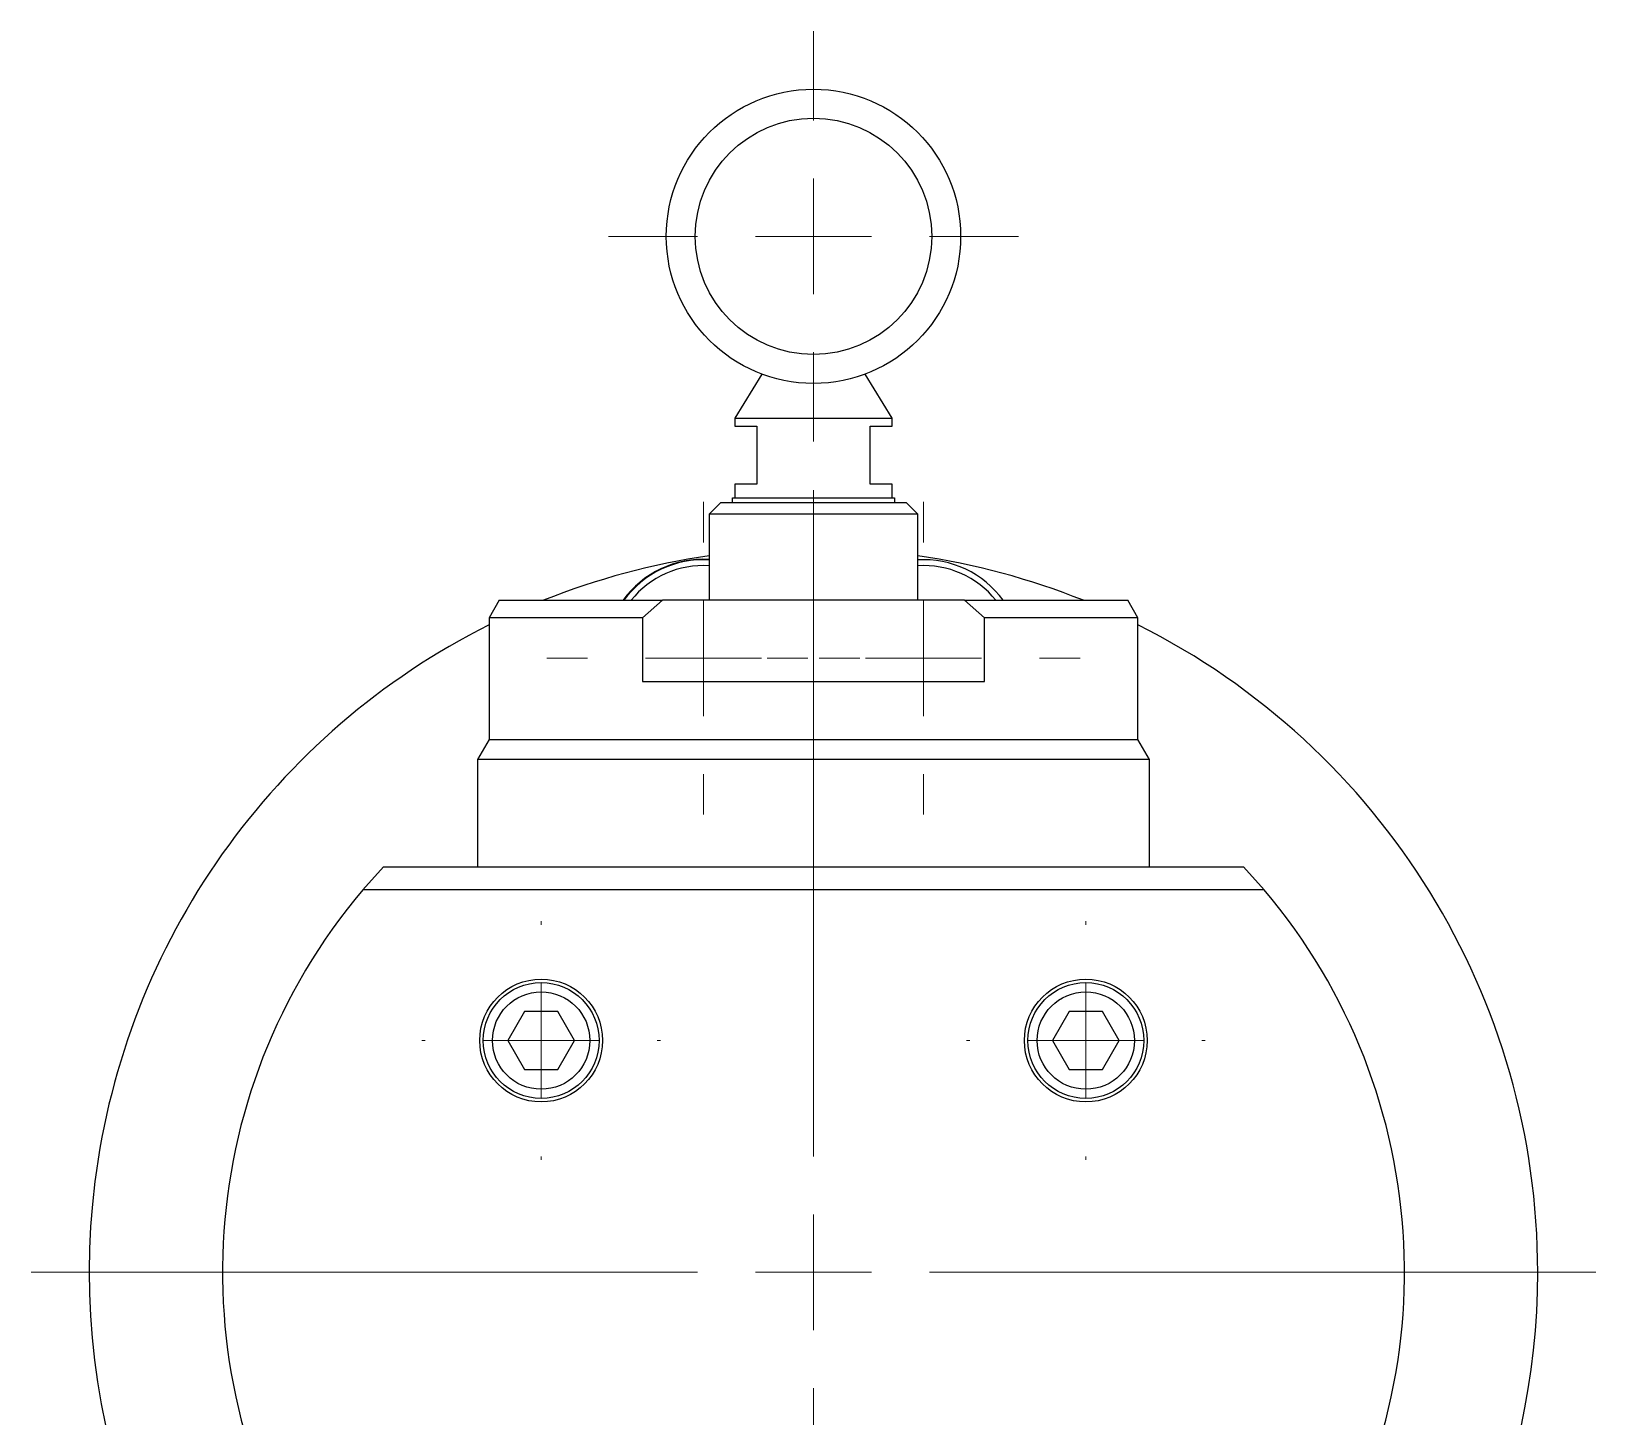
# Model space of a CAD drawing. Header units: millimetres. Extents: x 9.1 to 20.5, y 2.2 to 17.5.
# Drawn here: x 9.062 to 12.437, y 5.319 to 8.309 of the extents above; entities that cross this region are included whole.
import ezdxf

# ---------------------------------------------------------------- set-up
doc = ezdxf.new("R2010")
doc.units = ezdxf.units.MM

# ---------------------------------------------------------------- blocks, each defined once
blk = doc.blocks.new('SW_CENTERMARKSYMBOL_0')
at = {"color": 0, "linetype": 'Continuous', "lineweight": 18}
for p, q in [((0, 0.25), (0, 1.6875)), ((0, 0), (0, 0.125)), ((-0.25, 0), (-1.6875, 0)), ((0, 0), (-0.125, 0)), ((0, 0), (0, -0.125)), ((0, 0), (0.125, 0)), ((0.25, 0), (1.6875, 0)), ((0, -0.25), (0, -1.6875))]:
    blk.add_line(p, q, dxfattribs=at)
blk = doc.blocks.new('SW_CENTERMARKSYMBOL_1')
at = {"color": 0, "linetype": 'Continuous', "lineweight": 18}
for p, q in [((0, 0.25), (0, 0.3375)), ((0, 0), (0, 0.125)), ((-0.25, 0), (-0.3375, 0)), ((0, 0), (-0.125, 0)), ((0, 0), (0, -0.125)), ((0, 0), (0.125, 0)), ((0.25, 0), (0.3375, 0)), ((0, -0.25), (0, -0.3375))]:
    blk.add_line(p, q, dxfattribs=at)
blk = doc.blocks.new('SW_CENTERMARKSYMBOL_2')
at = {"color": 0, "linetype": 'Continuous', "lineweight": 18}
for p, q in [((0, 0.25), (0, 0.3375)), ((0, 0), (0, 0.125)), ((-0.25, 0), (-0.3375, 0)), ((0, 0), (-0.125, 0)), ((0, 0), (0, -0.125)), ((0, 0), (0.125, 0)), ((0.25, 0), (0.3375, 0)), ((0, -0.25), (0, -0.3375))]:
    blk.add_line(p, q, dxfattribs=at)
blk = doc.blocks.new('SW_CENTERMARKSYMBOL_3')
at = {"color": 0, "linetype": 'Continuous', "lineweight": 18}
for p, q in [((0, 0.25), (0, 0.2575)), ((0, 0), (0, 0.125)), ((-0.25, 0), (-0.2575, 0)), ((0, 0), (-0.125, 0)), ((0, 0), (0, -0.125)), ((0, 0), (0.125, 0)), ((0.25, 0), (0.2575, 0)), ((0, -0.25), (0, -0.2575))]:
    blk.add_line(p, q, dxfattribs=at)
blk = doc.blocks.new('SW_CENTERMARKSYMBOL_4')
at = {"color": 0, "linetype": 'Continuous', "lineweight": 18}
for p, q in [((0, 0.25), (0, 0.2575)), ((0, 0), (0, 0.125)), ((-0.25, 0), (-0.2575, 0)), ((0, 0), (-0.125, 0)), ((0, 0), (0, -0.125)), ((0, 0), (0.125, 0)), ((0.25, 0), (0.2575, 0)), ((0, -0.25), (0, -0.2575))]:
    blk.add_line(p, q, dxfattribs=at)
blk = doc.blocks.new('SW_CENTERMARKSYMBOL_6')
at = {"color": 0, "linetype": 'Continuous', "lineweight": 18}
for p, q in [((0, 0.25), (0, 0.4425)), ((0, 0), (0, 0.125)), ((-0.25, 0), (-0.4425, 0)), ((0, 0), (-0.125, 0)), ((0, 0), (0, -0.125)), ((0, 0), (0.125, 0)), ((0.25, 0), (0.4425, 0)), ((0, -0.25), (0, -0.4425))]:
    blk.add_line(p, q, dxfattribs=at)

msp = doc.modelspace()

# ---------------------------------------------------------------- linework, layer by layer
at = {"color": 7, "linetype": 'Continuous', "lineweight": 25}
for p, q in [((10.6384, 7.5689), (10.5799, 7.4735)), ((10.9199, 7.4735), (10.8615, 7.5689)), ((10.5799, 7.4735), (10.5799, 7.4567)), ((10.5799, 7.4735), (10.7499, 7.4735)), ((10.7499, 7.4735), (10.9199, 7.4735)), ((10.9199, 7.4567), (10.9199, 7.4735)), ((10.5799, 7.4567), (10.6274, 7.4567)), ((10.6274, 7.4567), (10.6274, 7.3317)), ((10.8724, 7.4567), (10.9199, 7.4567)), ((10.8724, 7.3317), (10.8724, 7.4567)), ((10.5799, 7.3317), (10.5799, 7.3017)), ((10.6274, 7.3317), (10.5799, 7.3317)), ((10.9199, 7.3317), (10.8724, 7.3317)), ((10.9199, 7.3017), (10.9199, 7.3317)), ((10.5499, 7.2917), (10.5249, 7.2667)), ((10.5499, 7.2917), (10.9499, 7.2917)), ((10.5749, 7.2917), (10.5749, 7.3017)), ((10.5749, 7.3017), (10.9249, 7.3017)), ((10.9249, 7.3017), (10.9249, 7.2917)), ((10.9749, 7.2667), (10.9499, 7.2917)), ((10.5249, 7.2667), (10.5249, 7.0807)), ((10.9749, 7.2667), (10.5249, 7.2667)), ((10.9749, 7.0807), (10.9749, 7.2667)), ((10.0716, 7.0807), (10.0499, 7.0432)), ((10.0716, 7.0807), (10.4241, 7.0807)), ((10.4241, 7.0807), (10.3812, 7.0432)), ((11.0757, 7.0807), (10.4241, 7.0807)), ((11.1187, 7.0432), (11.0757, 7.0807)), ((11.0757, 7.0807), (11.4283, 7.0807)), ((11.4499, 7.0432), (11.4283, 7.0807)), ((10.0499, 7.0432), (10.0499, 6.7807)), ((10.3812, 7.0432), (10.0499, 7.0432)), ((10.3812, 7.0432), (10.3812, 6.9057)), ((11.1187, 6.9057), (11.1187, 7.0432)), ((11.4499, 7.0432), (11.1187, 7.0432)), ((11.4499, 6.7807), (11.4499, 7.0432)), ((10.3812, 6.9057), (11.1187, 6.9057)), ((10.0499, 6.7807), (10.0249, 6.7374)), ((10.0499, 6.7807), (10.7499, 6.7807)), ((10.7499, 6.7807), (11.4499, 6.7807)), ((11.4749, 6.7374), (11.4499, 6.7807)), ((10.0249, 6.7374), (10.0249, 6.5057)), ((10.7499, 6.7374), (10.0249, 6.7374)), ((11.4749, 6.7374), (10.7499, 6.7374)), ((11.4749, 6.5057), (11.4749, 6.7374)), ((9.7778, 6.4557), (9.8226, 6.5057)), ((9.8226, 6.5057), (11.6773, 6.5057)), ((11.6773, 6.5057), (11.722, 6.4557)), ((11.722, 6.4557), (9.7778, 6.4557)), ((10.1263, 6.1932), (10.0903, 6.1307)), ((10.1985, 6.1932), (10.1263, 6.1932)), ((10.2346, 6.1307), (10.1985, 6.1932)), ((11.3013, 6.1932), (11.2653, 6.1307)), ((11.3735, 6.1932), (11.3013, 6.1932)), ((11.4096, 6.1307), (11.3735, 6.1932)), ((10.0903, 6.1307), (10.1263, 6.0682)), ((10.1985, 6.0682), (10.2346, 6.1307)), ((11.2653, 6.1307), (11.3013, 6.0682)), ((11.3735, 6.0682), (11.4096, 6.1307)), ((10.1263, 6.0682), (10.1985, 6.0682)), ((11.3013, 6.0682), (11.3735, 6.0682))]:
    msp.add_line(p, q, dxfattribs=at)
for centre, radius in [((10.7499, 7.8661), 0.3175), ((10.7499, 7.8661), 0.255), ((10.1624, 6.1307), 0.1325), ((10.1624, 6.1307), 0.125), ((11.3374, 6.1307), 0.1325), ((11.3374, 6.1307), 0.125), ((10.1624, 6.1307), 0.105), ((11.3374, 6.1307), 0.105)]:
    msp.add_circle(centre, radius, dxfattribs=at)
for centre, radius, start, end in [((10.7499, 5.6307), 1.5625, 98.2794, 111.8748), ((10.5124, 6.9557), 0.2137, 86.6475, 144.2115), ((10.5124, 6.9557), 0.2125, 86.6277, 143.9681), ((10.5124, 6.9557), 0.2, 86.4167, 141.3178), ((10.7499, 5.6307), 1.5625, 68.1252, 81.7206), ((10.9874, 6.9557), 0.2125, 36.0319, 93.3723), ((10.9874, 6.9557), 0.2, 38.6822, 93.5833), ((10.7499, 5.6307), 1.5625, 116.6154, 229.0045), ((10.7499, 5.6307), 1.5625, 0, 63.3846), ((10.7502, 5.6307), 1.2752, 139.6872, 214.6471), ((10.7496, 5.6307), 1.2753, 325.3547, 40.3109), ((10.7499, 5.6307), 1.5625, 310.9955, 0)]:
    msp.add_arc(centre, radius, start, end, dxfattribs=at)

# ---------------------------------------------------------------- block references
at = {"color": 7, "linetype": 'Continuous', "lineweight": 18}
for name, p in [('SW_CENTERMARKSYMBOL_6', (10.7499, 7.8661)), ('SW_CENTERMARKSYMBOL_0', (10.7499, 5.6307)), ('SW_CENTERMARKSYMBOL_1', (10.5124, 6.9557)), ('SW_CENTERMARKSYMBOL_2', (10.9874, 6.9557)), ('SW_CENTERMARKSYMBOL_4', (10.1624, 6.1307)), ('SW_CENTERMARKSYMBOL_3', (11.3374, 6.1307))]:
    msp.add_blockref(name, p, dxfattribs=at)

doc.saveas('drawing.dxf')
